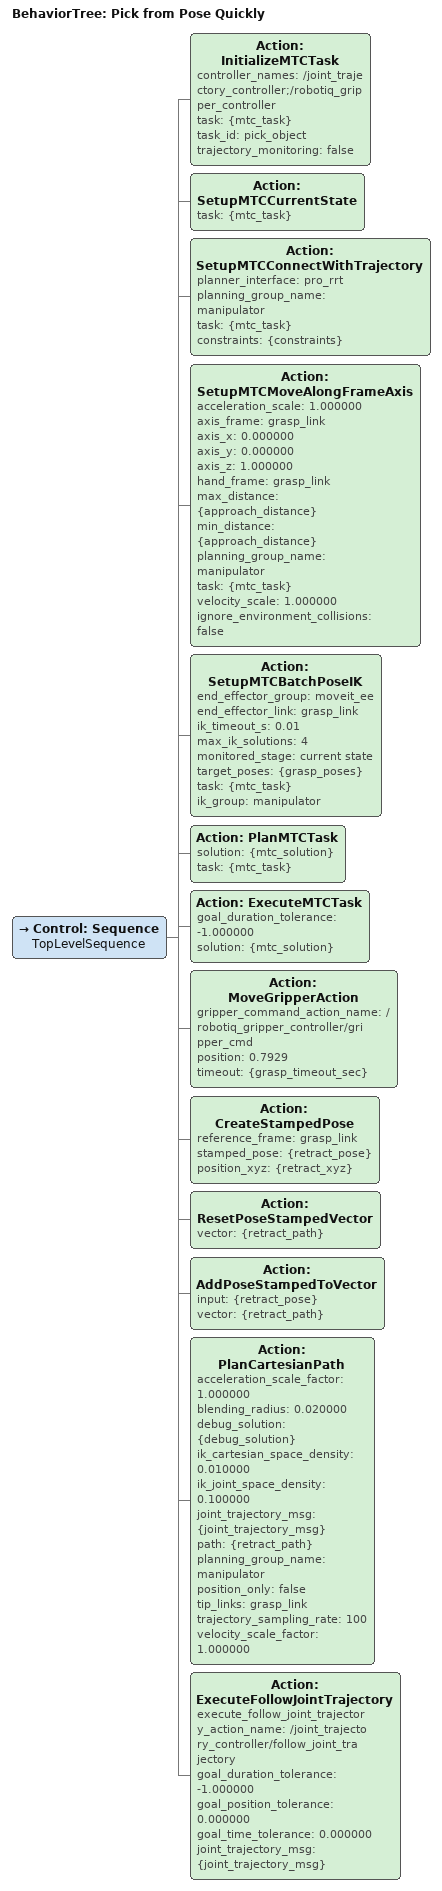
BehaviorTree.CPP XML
<?xml version='1.0' encoding='UTF-8'?>
<root BTCPP_format="4" main_tree_to_execute="Pick from Pose Quickly">
  <BehaviorTree ID="Pick from Pose Quickly" _description="Takes a grasp pose as input and picks up the object at that pose">
    <Control ID="Sequence" name="TopLevelSequence">
      <Action ID="InitializeMTCTask" controller_names="/joint_trajectory_controller;/robotiq_gripper_controller" task="{mtc_task}" task_id="pick_object" trajectory_monitoring="false"/>
      <Action ID="SetupMTCCurrentState" task="{mtc_task}"/>
      <Action ID="SetupMTCConnectWithTrajectory" planner_interface="pro_rrt" planning_group_name="manipulator" task="{mtc_task}" constraints="{constraints}"/>
      <Action ID="SetupMTCMoveAlongFrameAxis" acceleration_scale="1.000000" axis_frame="grasp_link" axis_x="0.000000" axis_y="0.000000" axis_z="1.000000" hand_frame="grasp_link" max_distance="{approach_distance}" min_distance="{approach_distance}" planning_group_name="manipulator" task="{mtc_task}" velocity_scale="1.000000" ignore_environment_collisions="false"/>
      <Action ID="SetupMTCBatchPoseIK" end_effector_group="moveit_ee" end_effector_link="grasp_link" ik_timeout_s="0.01" max_ik_solutions="4" monitored_stage="current state" target_poses="{grasp_poses}" task="{mtc_task}" ik_group="manipulator"/>
      <Action ID="PlanMTCTask" solution="{mtc_solution}" task="{mtc_task}"/>
      <Action ID="ExecuteMTCTask" goal_duration_tolerance="-1.000000" solution="{mtc_solution}"/>
      <Action ID="MoveGripperAction" gripper_command_action_name="/robotiq_gripper_controller/gripper_cmd" position="0.7929" timeout="{grasp_timeout_sec}"/>
      <Action ID="CreateStampedPose" reference_frame="grasp_link" stamped_pose="{retract_pose}" position_xyz="{retract_xyz}"/>
      <Action ID="ResetPoseStampedVector" vector="{retract_path}"/>
      <Action ID="AddPoseStampedToVector" input="{retract_pose}" vector="{retract_path}"/>
      <Action ID="PlanCartesianPath" acceleration_scale_factor="1.000000" blending_radius="0.020000" debug_solution="{debug_solution}" ik_cartesian_space_density="0.010000" ik_joint_space_density="0.100000" joint_trajectory_msg="{joint_trajectory_msg}" path="{retract_path}" planning_group_name="manipulator" position_only="false" tip_links="grasp_link" trajectory_sampling_rate="100" velocity_scale_factor="1.000000"/>
      <Action ID="ExecuteFollowJointTrajectory" execute_follow_joint_trajectory_action_name="/joint_trajectory_controller/follow_joint_trajectory" goal_duration_tolerance="-1.000000" goal_position_tolerance="0.000000" goal_time_tolerance="0.000000" joint_trajectory_msg="{joint_trajectory_msg}"/>
    </Control>
  </BehaviorTree>
</root>
